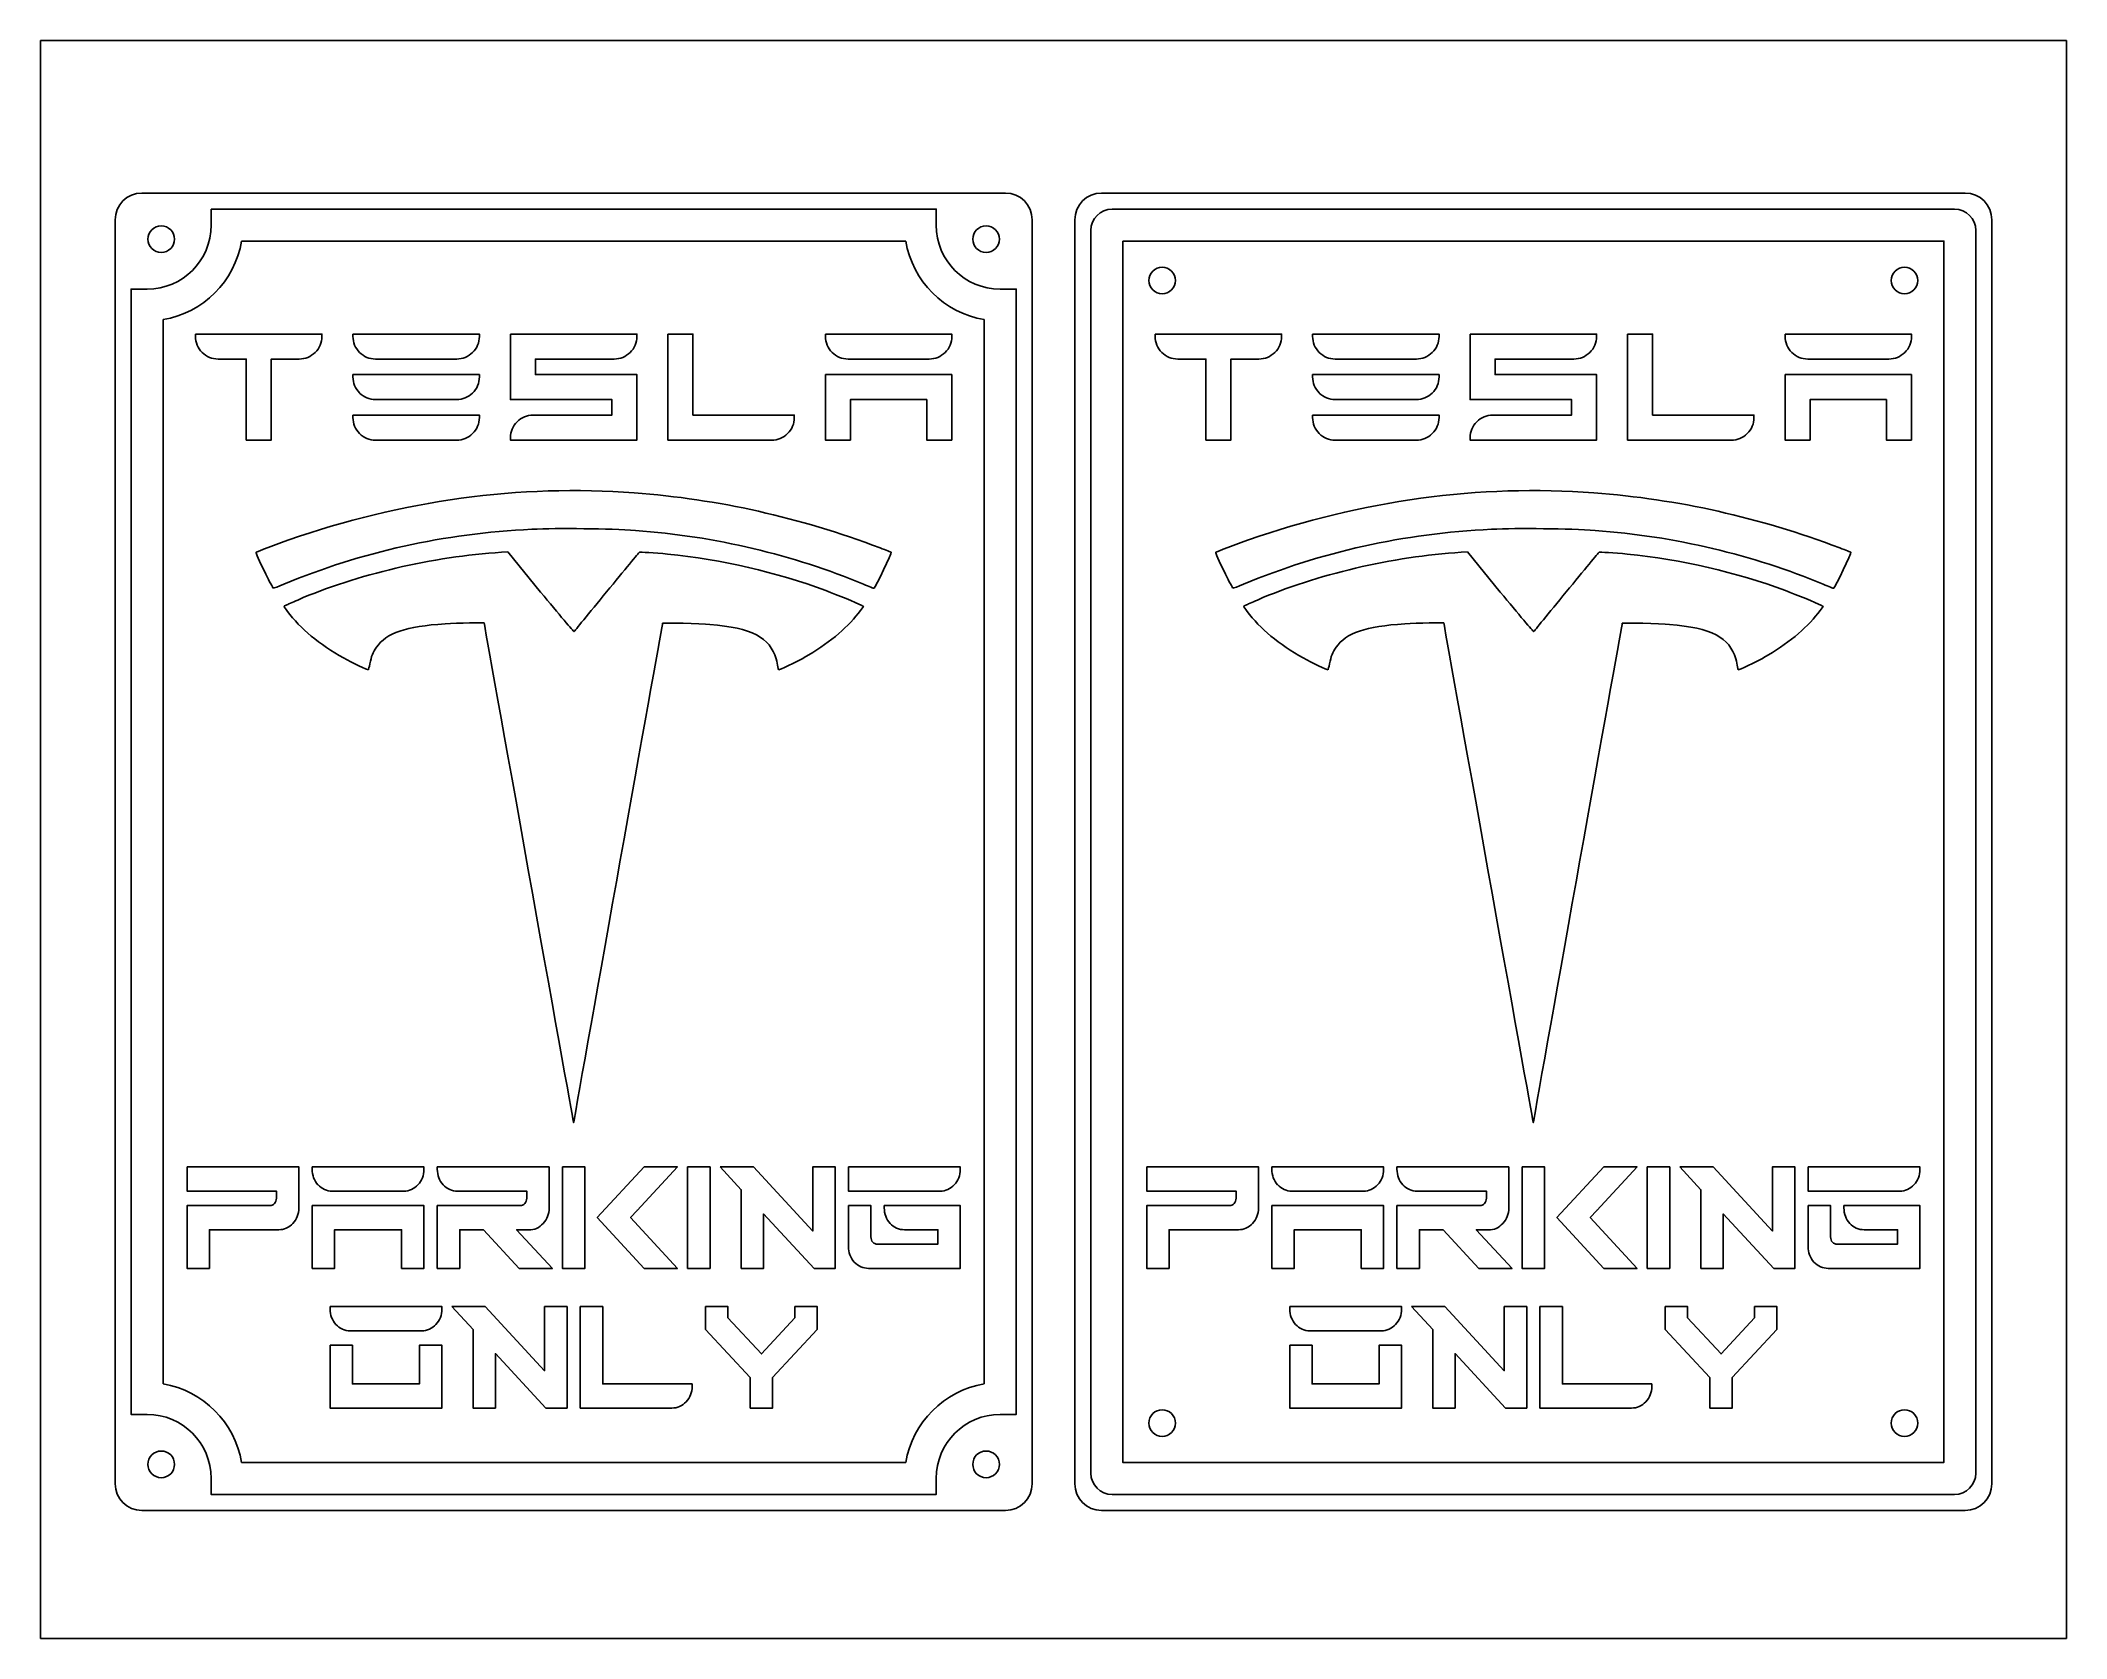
# Model space of a CAD drawing. Extents: x 0 to 380, y 0 to 300.
import ezdxf

# ---------------------------------------------------------------- set-up
doc = ezdxf.new("R2010")
doc.units = 0
doc.layers.add('Ebene_1', color=7, linetype='CONTINUOUS')

msp = doc.modelspace()

# ---------------------------------------------------------------- linework, layer by layer
at = {"layer": 'Ebene_1', "color": 7}
for points in [[(0, 299.59998), (380, 299.59998), (380, 0), (0, 0)], [(19, 271)], [(199, 271)], [(37.727929, 262.000254)], [(203, 262), (357, 262), (357, 33), (203, 33), (203, 262)], [(147.23279, 236.972657), (147.23279, 224.680653), (147.67637, 224.680653), (151.921559, 224.680653), (151.921559, 232.283883), (166.240864, 232.283883), (166.240864, 224.680653), (170.929641, 224.680653), (170.929641, 236.972657)], [(327.232809, 236.972657), (327.232809, 224.680653), (327.676389, 224.680653), (331.921578, 224.680653), (331.921578, 232.283883), (346.240883, 232.283883), (346.240883, 224.680653), (350.92966, 224.680653), (350.92966, 236.972657)], [(154.349728, 197.64819)], [(334.349727, 197.6482)], [(97.896874, 88.420422), (97.896874, 69.38765), (98.323686, 69.38765), (102.103294, 69.38765), (102.103294, 88.420422)], [(113.237042, 88.420422), (104.427402, 78.904941), (113.237042, 69.38765), (113.413764, 69.38765), (119.474142, 69.38765), (110.661176, 78.906742), (111.889918, 80.253751), (111.91325, 80.253751), (119.474125, 88.420422)], [(121.369771, 88.420422), (121.369771, 69.38765), (121.796583, 69.38765), (125.576182, 69.38765), (125.576182, 88.420422)], [(127.471828, 88.420422), (131.428158, 84.1453), (131.428158, 69.38765), (131.854969, 69.38765), (135.63624, 69.38765), (135.63624, 79.601857), (145.091088, 69.38765), (149.049086, 69.38765), (149.049086, 88.420422), (144.841003, 88.420422), (144.841003, 76.394609), (133.708925, 88.420422)], [(277.896893, 88.420422), (277.896893, 69.38765), (278.323705, 69.38765), (282.103313, 69.38765), (282.103313, 88.420422)], [(293.237061, 88.420422), (284.427421, 78.904941), (293.237061, 69.38765), (293.413783, 69.38765), (299.474161, 69.38765), (290.661195, 78.906742), (291.889937, 80.253751), (291.913269, 80.253751), (299.474144, 88.420422)], [(301.36979, 88.420422), (301.36979, 69.38765), (301.796602, 69.38765), (305.576201, 69.38765), (305.576201, 88.420422)], [(307.471847, 88.420422), (311.428177, 84.1453), (311.428177, 69.38765), (311.854988, 69.38765), (315.636259, 69.38765), (315.636259, 79.601857), (325.091107, 69.38765), (329.049105, 69.38765), (329.049105, 88.420422), (324.841022, 88.420422), (324.841022, 76.394609), (313.708944, 88.420422)], [(50.952749, 81.175766), (50.952749, 69.38765), (51.379561, 69.38765), (55.159169, 69.38765), (55.159169, 76.632323), (67.718395, 76.632323), (67.718395, 69.38765), (71.924806, 69.38765), (71.924806, 81.175766)], [(230.952768, 81.175766), (230.952768, 69.38765), (231.37958, 69.38765), (235.159188, 69.38765), (235.159188, 76.632323), (247.718414, 76.632323), (247.718414, 69.38765), (251.924825, 69.38765), (251.924825, 81.175766)], [(77.174907, 62.225828), (81.131237, 57.952507), (81.131237, 43.194857), (81.558049, 43.194857), (85.337648, 43.194857), (85.337648, 53.409065), (94.794169, 43.194857), (98.750498, 43.194857), (98.750498, 62.225828), (94.544087, 62.225828), (94.544087, 50.201816), (83.411998, 62.225828)], [(124.722566, 62.225828), (124.722566, 57.952507), (133.105389, 48.89803), (133.105389, 43.194857), (133.5322, 43.194857), (137.311804, 43.194857), (137.311804, 48.89803), (145.694624, 57.952507), (145.694624, 62.225828), (141.48821, 62.225828), (141.48821, 60.145893), (135.20943, 53.36224), (128.928984, 60.145893), (128.928984, 62.225828)], [(257.174926, 62.225828), (261.131256, 57.952507), (261.131256, 43.194857), (261.558068, 43.194857), (265.337667, 43.194857), (265.337667, 53.409065), (274.794188, 43.194857), (278.750517, 43.194857), (278.750517, 62.225828), (274.544106, 62.225828), (274.544106, 50.201816), (263.412017, 62.225828)], [(304.722585, 62.225828), (304.722585, 57.952507), (313.105408, 48.89803), (313.105408, 43.194857), (313.532219, 43.194857), (317.311823, 43.194857), (317.311823, 48.89803), (325.694643, 57.952507), (325.694643, 62.225828), (321.488229, 62.225828), (321.488229, 60.145893), (315.209449, 53.36224), (308.929003, 60.145893), (308.929003, 62.225828)], [(54.305545, 54.982973), (54.305545, 43.194857), (54.732357, 43.194857), (75.277602, 43.194857), (75.277602, 54.982973), (71.071182, 54.982973), (71.071182, 47.74011), (58.511956, 47.74011), (58.511956, 54.982973)], [(234.305564, 54.982973), (234.305564, 43.194857), (234.732376, 43.194857), (255.277621, 43.194857), (255.277621, 54.982973), (251.071201, 54.982973), (251.071201, 47.74011), (238.511975, 47.74011), (238.511975, 54.982973)]]:
    msp.add_lwpolyline(points, close=True, dxfattribs=at)
for points in [[(19, 271), (181, 271)], [(199, 271), (361, 271)], [(14, 29), (14, 266)], [(32.000113, 267.999887), (32.000113, 265.00007)], [(167.999561, 265.00007), (167.999561, 267.999887), (32.000113, 267.999887), (32.000113, 267.999887)], [(186, 266), (186, 29)], [(194, 29), (194, 266)], [(359, 268), (201, 268), (201, 268)], [(366, 266), (366, 29)], [(197, 264), (197, 31)], [(363, 31), (363, 264)], [(37.727929, 262.000254), (162.271748, 262.000254)], [(19.999813, 252.999769), (16.999996, 252.999769), (16.999996, 42.000247), (19.999813, 42.000247)], [(179.999863, 42.000247), (182.999679, 42.000247), (182.999679, 252.999769), (179.999863, 252.999769)], [(22.999629, 47.728063), (22.999629, 247.271953)], [(177.000046, 247.271953), (177.000046, 47.728063)], [(29.070832, 244.575887), (29.070832, 244.132307)], [(52.767763, 244.132307), (52.767763, 244.575887), (29.070832, 244.575887)], [(58.610459, 244.575887), (58.610459, 244.132307)], [(82.30739, 244.132224), (82.30739, 244.575803), (58.610459, 244.575887)], [(88.151816, 244.575887), (88.151816, 232.283883), (107.159889, 232.283883), (107.159889, 229.369427), (92.397005, 229.369427)], [(111.848658, 244.132307), (111.848658, 244.575887), (88.151816, 244.575887)], [(117.691434, 244.575887), (117.691434, 224.680653), (118.135013, 224.680653), (137.143087, 224.680653)], [(141.388285, 228.925847), (141.388285, 229.369427), (122.380211, 229.369427), (122.380211, 244.575887), (117.691434, 244.575887)], [(147.23279, 244.575887), (147.23279, 244.132307)], [(170.929774, 244.132224), (170.929774, 244.575803), (147.23279, 244.575887)], [(209.070851, 244.575887), (209.070851, 244.132307)], [(232.767782, 244.132307), (232.767782, 244.575887), (209.070851, 244.575887)], [(238.610478, 244.575887), (238.610478, 244.132307)], [(262.307409, 244.132224), (262.307409, 244.575803), (238.610478, 244.575887)], [(268.151835, 244.575887), (268.151835, 232.283883), (287.159908, 232.283883), (287.159908, 229.369427), (272.397024, 229.369427)], [(291.848677, 244.132307), (291.848677, 244.575887), (268.151835, 244.575887)], [(297.691453, 244.575887), (297.691453, 224.680653), (298.135032, 224.680653), (317.143106, 224.680653)], [(321.388304, 228.925847), (321.388304, 229.369427), (302.38023, 229.369427), (302.38023, 244.575887), (297.691453, 244.575887)], [(327.232809, 244.575887), (327.232809, 244.132307)], [(350.929793, 244.132224), (350.929793, 244.575803), (327.232809, 244.575887)], [(30.295875, 241.120818), (30.297649, 241.119044), (30.299423, 241.11727)], [(33.31611, 239.88703), (38.574958, 239.88703), (38.574958, 224.680653), (39.018537, 224.680653), (43.263726, 224.680653), (43.263726, 239.887113), (48.522574, 239.887113)], [(59.835502, 241.120818), (59.837276, 241.119044), (59.83905, 241.11727)], [(62.855737, 239.88703), (78.062192, 239.88703)], [(88.151816, 225.124233), (88.151816, 224.680653), (88.595395, 224.680653), (111.848658, 224.680653), (111.848658, 236.972657), (92.840584, 236.972657), (92.840584, 239.887113), (107.603469, 239.887113)], [(148.456103, 241.120818), (148.459652, 241.119044), (148.461426, 241.11727)], [(151.478112, 239.88703), (166.684577, 239.88703)], [(210.295894, 241.120818), (210.297668, 241.119044), (210.299442, 241.11727)], [(213.316129, 239.88703), (218.574977, 239.88703), (218.574977, 224.680653), (219.018556, 224.680653), (223.263745, 224.680653), (223.263745, 239.887113), (228.522593, 239.887113)], [(239.835521, 241.120818), (239.837295, 241.119044), (239.839069, 241.11727)], [(242.855756, 239.88703), (258.062211, 239.88703)], [(268.151835, 225.124233), (268.151835, 224.680653), (268.595414, 224.680653), (291.848677, 224.680653), (291.848677, 236.972657), (272.840603, 236.972657), (272.840603, 239.887113), (287.603488, 239.887113)], [(328.456122, 241.120818), (328.459671, 241.119044), (328.461445, 241.11727)], [(331.478131, 239.88703), (346.684596, 239.88703)], [(58.610459, 236.972657), (58.610459, 236.529078)], [(82.30739, 236.529042), (82.30739, 236.972622), (58.610459, 236.972657)], [(238.610478, 236.972657), (238.610478, 236.529078)], [(262.307409, 236.529042), (262.307409, 236.972622), (238.610478, 236.972657)], [(59.835502, 233.517589), (59.837276, 233.515815), (59.83905, 233.512355)], [(62.855737, 232.283847), (78.062192, 232.283847)], [(239.835521, 233.517589), (239.837295, 233.515815), (239.839069, 233.512355)], [(242.855756, 232.283847), (258.062211, 232.283847)], [(58.610459, 229.369427), (58.610459, 228.925847)], [(82.30739, 228.925811), (82.30739, 229.369391), (58.610459, 229.369427)], [(238.610478, 229.369427), (238.610478, 228.925847)], [(262.307409, 228.925811), (262.307409, 229.369391), (238.610478, 229.369427)], [(59.835502, 225.914359), (59.837276, 225.912584), (59.83905, 225.909124)], [(62.855737, 224.680617), (78.062192, 224.680617)], [(239.835521, 225.914359), (239.837295, 225.912584), (239.839069, 225.909124)], [(242.855756, 224.680617), (258.062211, 224.680617)], [(86.490652, 203.646288), (87.639869, 203.717018), (93.808383, 196.20046)], [(266.490647, 203.646285), (267.639867, 203.717015), (273.808377, 196.20047)], [(153.920028, 193.73438), (154.349138, 193.51546), (153.795628, 192.75444)], [(333.920027, 193.73439), (334.349137, 193.51547), (333.795627, 192.75445)], [(100.081386, 97.20347), (99.994686, 96.71094), (99.922046, 97.09403)], [(280.081387, 97.20348), (279.994687, 96.71095), (279.922047, 97.09404)], [(27.479853, 88.420422), (27.479853, 83.875169), (44.24549, 83.875169), (44.24549, 82.526368)], [(48.453578, 80.714754), (48.453578, 88.420422), (27.479853, 88.420422)], [(71.925019, 87.959454), (71.925019, 88.420466), (50.952749, 88.420422)], [(50.952749, 88.420422), (50.952749, 87.959419)], [(74.423987, 88.420422), (74.423987, 87.959419)], [(95.39796, 80.714745), (95.39796, 88.420413), (74.423987, 88.420422)], [(151.54826, 88.420422), (151.54826, 83.875169), (151.97507, 83.875169), (168.740711, 83.875169)], [(172.520316, 87.959419), (172.520316, 88.420422), (151.54826, 88.420422)], [(207.479872, 88.420422), (207.479872, 83.875169), (224.245509, 83.875169), (224.245509, 82.526368)], [(228.453597, 80.714754), (228.453597, 88.420422), (207.479872, 88.420422)], [(251.925038, 87.959454), (251.925038, 88.420466), (230.952768, 88.420422)], [(230.952768, 88.420422), (230.952768, 87.959419)], [(254.424006, 88.420422), (254.424006, 87.959419)], [(275.397979, 80.714745), (275.397979, 88.420413), (254.424006, 88.420422)], [(331.548279, 88.420422), (331.548279, 83.875169), (331.975089, 83.875169), (348.74073, 83.875169)], [(352.520335, 87.959419), (352.520335, 88.420422), (331.548279, 88.420422)], [(52.043121, 85.061904), (52.044895, 85.06013), (52.046669, 85.058355)], [(54.732579, 83.875214), (68.14542, 83.875214)], [(75.514349, 85.061904), (75.517898, 85.06013), (75.519672, 85.058355)], [(78.205573, 83.875214), (91.19162, 83.875214), (91.19162, 82.526404)], [(232.04314, 85.061904), (232.044914, 85.06013), (232.046688, 85.058355)], [(234.732598, 83.875214), (248.145439, 83.875214)], [(255.514368, 85.061904), (255.517917, 85.06013), (255.519691, 85.058355)], [(258.205592, 83.875214), (271.191639, 83.875214), (271.191639, 82.526404)], [(42.996743, 81.175766), (27.479853, 81.175766), (27.479853, 69.38765), (27.906665, 69.38765), (31.686273, 69.38765), (31.686273, 76.632323), (44.672302, 76.632323)], [(89.941187, 81.175802), (74.424306, 81.175802), (74.424306, 69.387694), (74.851118, 69.387694), (78.632385, 69.387694), (78.632385, 76.632359), (83.057206, 76.632359), (89.764465, 69.387694), (96.001565, 69.387694), (89.294306, 76.632359), (91.618423, 76.632359), (91.563331, 76.635907)], [(155.754768, 75.281828), (155.754768, 81.17589), (151.54826, 81.175766)], [(151.54826, 81.175766), (151.54826, 73.47189)], [(155.327902, 69.387703), (172.520353, 69.387703), (172.520353, 81.175811), (158.253887, 81.175811), (158.253887, 80.714807)], [(222.996762, 81.175766), (207.479872, 81.175766), (207.479872, 69.38765), (207.906684, 69.38765), (211.686292, 69.38765), (211.686292, 76.632323), (224.672321, 76.632323)], [(269.941206, 81.175802), (254.424325, 81.175802), (254.424325, 69.387694), (254.851137, 69.387694), (258.632404, 69.387694), (258.632404, 76.632359), (263.057225, 76.632359), (269.764484, 69.387694), (276.001584, 69.387694), (269.294325, 76.632359), (271.618442, 76.632359), (271.56335, 76.635907)], [(335.754787, 75.281828), (335.754787, 81.17589), (331.548279, 81.175766)], [(331.548279, 81.175766), (331.548279, 73.47189)], [(335.327921, 69.387703), (352.520372, 69.387703), (352.520372, 81.175811), (338.253906, 81.175811), (338.253906, 80.714807)], [(162.035214, 76.632448), (168.313993, 76.632448), (168.313993, 73.933027), (157.005188, 73.933027)], [(159.344253, 77.819103), (159.347624, 77.815554), (159.34931, 77.81378)], [(342.035233, 76.632448), (348.314012, 76.632448), (348.314012, 73.933027), (337.005207, 73.933027)], [(339.344272, 77.819103), (339.347643, 77.815554), (339.349329, 77.81378)], [(152.638627, 70.574385), (152.640313, 70.57261), (152.641998, 70.570836)], [(332.638646, 70.574385), (332.640332, 70.57261), (332.642017, 70.570836)], [(75.277815, 61.764887), (75.277815, 62.22589), (54.305545, 62.225828)], [(54.305545, 62.225828), (54.305545, 61.764825)], [(101.24967, 62.225828), (101.24967, 43.194857), (101.676482, 43.194857), (118.443796, 43.194857)], [(122.223395, 47.279098), (122.223395, 47.74011), (105.457758, 47.74011), (105.457758, 62.225828), (101.24967, 62.225828)], [(255.277834, 61.764887), (255.277834, 62.22589), (234.305564, 62.225828)], [(234.305564, 62.225828), (234.305564, 61.764825)], [(281.249689, 62.225828), (281.249689, 43.194857), (281.676501, 43.194857), (298.443815, 43.194857)], [(302.223414, 47.279098), (302.223414, 47.74011), (285.457777, 47.74011), (285.457777, 62.225828), (281.249689, 62.225828)], [(55.395908, 58.86912), (55.397682, 58.867346), (55.399456, 58.865571)], [(58.085357, 57.682439), (71.498207, 57.682439)], [(235.395927, 58.86912), (235.397701, 58.867346), (235.399475, 58.865571)], [(238.085376, 57.682439), (251.498226, 57.682439)], [(162.271748, 32.999754), (37.727929, 32.999754)], [(32.000113, 29.999935), (32.000113, 27.000142), (167.999561, 27.000142), (167.999561, 29.999935)], [(201, 27), (359, 27)], [(181, 24), (19, 24)], [(361, 24), (199, 24)]]:
    msp.add_lwpolyline(points, dxfattribs=at)
for points in [[(14, 266), (14, 268.77), (16.23, 271), (19, 271)], [(181, 271), (183.77, 271), (186, 268.77), (186, 266)], [(194, 266), (194, 268.77), (196.23, 271), (199, 271)], [(361, 271), (363.77, 271), (366, 268.77), (366, 266)], [(201, 268), (198.83589, 268), (197, 266.164111), (197, 264)], [(363, 264), (363, 266.164111), (361.16411, 268), (359, 268)], [(32.000113, 265.00007), (32.000166, 258.337045), (26.662837, 252.999716), (19.999813, 252.999769)], [(20.145835, 262.354165), (20.145835, 263.017206), (20.409227, 263.653091), (20.878068, 264.121932)], [(20.878068, 260.586398), (20.409227, 261.055239), (20.145835, 261.691124), (20.145835, 262.354165)], [(20.878068, 264.121932), (21.346909, 264.590773), (21.982794, 264.854165), (22.645835, 264.854165)], [(22.645835, 264.854165), (23.308876, 264.854165), (23.944761, 264.590773), (24.413602, 264.121932)], [(24.413602, 264.121932), (24.882443, 263.653091), (25.145835, 263.017206), (25.145835, 262.354165)], [(25.145835, 262.354165), (25.145835, 261.691124), (24.882443, 261.055239), (24.413602, 260.586398)], [(179.999863, 252.999769), (173.336837, 252.999716), (167.999508, 258.337042), (167.999561, 265.00007)], [(174.85415, 262.354165), (174.85415, 263.017206), (175.117542, 263.653091), (175.586383, 264.121932)], [(175.586383, 260.586398), (175.117542, 261.055239), (174.85415, 261.691124), (174.85415, 262.354165)], [(175.586383, 264.121932), (176.055224, 264.590773), (176.691109, 264.854165), (177.35415, 264.854165)], [(177.35415, 264.854165), (178.017191, 264.854165), (178.653076, 264.590773), (179.121917, 264.121932)], [(179.121917, 264.121932), (179.590758, 263.653091), (179.85415, 263.017206), (179.85415, 262.354165)], [(179.85415, 262.354165), (179.85415, 261.691124), (179.590758, 261.055239), (179.121917, 260.586398)], [(22.645835, 259.854165), (21.982794, 259.854165), (21.346909, 260.117557), (20.878068, 260.586398)], [(24.413602, 260.586398), (23.944761, 260.117557), (23.308876, 259.854165), (22.645835, 259.854165)], [(22.999629, 247.271953), (30.507585, 248.545964), (36.453918, 254.492297), (37.727929, 262.000254)], [(162.271748, 262.000254), (163.545759, 254.492297), (169.492092, 248.545964), (177.000046, 247.271953)], [(177.35415, 259.854165), (176.691109, 259.854165), (176.055224, 260.117557), (175.586383, 260.586398)], [(179.121917, 260.586398), (178.653076, 260.117557), (178.017191, 259.854165), (177.35415, 259.854165)], [(207.88336, 254.616669), (207.88336, 255.27971), (208.146752, 255.915595), (208.615593, 256.384436)], [(208.615593, 252.848902), (208.146752, 253.317743), (207.88336, 253.953628), (207.88336, 254.616669)], [(208.615593, 256.384436), (209.084434, 256.853277), (209.720319, 257.116669), (210.38336, 257.116669)], [(210.38336, 257.116669), (211.046401, 257.116669), (211.682286, 256.853277), (212.151127, 256.384436)], [(212.151127, 256.384436), (212.619968, 255.915595), (212.88336, 255.27971), (212.88336, 254.616669)], [(212.88336, 254.616669), (212.88336, 253.953628), (212.619968, 253.317743), (212.151127, 252.848902)], [(347.1167, 254.616669), (347.1167, 255.27971), (347.380092, 255.915595), (347.848933, 256.384436)], [(347.848933, 252.848902), (347.380092, 253.317743), (347.1167, 253.953628), (347.1167, 254.616669)], [(347.848933, 256.384436), (348.317774, 256.853277), (348.953659, 257.116669), (349.6167, 257.116669)], [(349.6167, 257.116669), (350.279741, 257.116669), (350.915626, 256.853277), (351.384467, 256.384436)], [(351.384467, 256.384436), (351.853308, 255.915595), (352.1167, 255.27971), (352.1167, 254.616669)], [(352.1167, 254.616669), (352.1167, 253.953628), (351.853308, 253.317743), (351.384467, 252.848902)], [(210.38336, 252.116669), (209.720319, 252.116669), (209.084434, 252.380061), (208.615593, 252.848902)], [(212.151127, 252.848902), (211.682286, 252.380061), (211.046401, 252.116669), (210.38336, 252.116669)], [(349.6167, 252.116669), (348.953659, 252.116669), (348.317774, 252.380061), (347.848933, 252.848902)], [(351.384467, 252.848902), (350.915626, 252.380061), (350.279741, 252.116669), (349.6167, 252.116669)], [(29.070832, 244.132307), (29.070832, 242.979667), (29.491355, 241.947082), (30.295875, 241.120818)], [(51.504608, 241.112154), (52.334297, 241.920011), (52.767763, 242.959039), (52.767763, 244.132307)], [(58.610459, 244.132307), (58.610459, 242.979667), (59.030981, 241.947082), (59.835502, 241.120818)], [(81.045956, 241.112071), (81.875654, 241.919928), (82.30739, 242.958956), (82.30739, 244.132224)], [(110.585503, 241.112154), (111.415192, 241.920012), (111.848658, 242.95904), (111.848658, 244.132307)], [(147.23279, 244.132307), (147.23279, 242.979667), (147.651583, 241.947082), (148.456103, 241.120818)], [(169.666611, 241.112071), (170.4963, 241.919929), (170.929774, 242.958957), (170.929774, 244.132224)], [(209.070851, 244.132307), (209.070851, 242.979667), (209.491374, 241.947082), (210.295894, 241.120818)], [(231.504627, 241.112154), (232.334316, 241.920011), (232.767782, 242.959039), (232.767782, 244.132307)], [(238.610478, 244.132307), (238.610478, 242.979667), (239.031, 241.947082), (239.835521, 241.120818)], [(261.045975, 241.112071), (261.875673, 241.919928), (262.307409, 242.958956), (262.307409, 244.132224)], [(290.585522, 241.112154), (291.415211, 241.920012), (291.848677, 242.95904), (291.848677, 244.132307)], [(327.232809, 244.132307), (327.232809, 242.979667), (327.651602, 241.947082), (328.456122, 241.120818)], [(349.66663, 241.112071), (350.496319, 241.919929), (350.929793, 242.958957), (350.929793, 244.132224)], [(30.299423, 241.11727), (31.108335, 240.308362), (32.145584, 239.88703), (33.31611, 239.88703)], [(48.522574, 239.887113), (49.657401, 239.887113), (50.679737, 240.308992), (51.504608, 241.112154)], [(59.83905, 241.11727), (60.647953, 240.308362), (61.685201, 239.88703), (62.855737, 239.88703)], [(78.062192, 239.88703), (79.197019, 239.88703), (80.221093, 240.308908), (81.045956, 241.112071)], [(107.603469, 239.887113), (108.738296, 239.887113), (109.760632, 240.308992), (110.585503, 241.112154)], [(148.461426, 241.11727), (149.270337, 240.308363), (150.307586, 239.88703), (151.478112, 239.88703)], [(166.684577, 239.88703), (167.819404, 239.88703), (168.841739, 240.308908), (169.666611, 241.112071)], [(210.299442, 241.11727), (211.108354, 240.308362), (212.145603, 239.88703), (213.316129, 239.88703)], [(228.522593, 239.887113), (229.65742, 239.887113), (230.679756, 240.308992), (231.504627, 241.112154)], [(239.839069, 241.11727), (240.647972, 240.308362), (241.68522, 239.88703), (242.855756, 239.88703)], [(258.062211, 239.88703), (259.197038, 239.88703), (260.221112, 240.308908), (261.045975, 241.112071)], [(287.603488, 239.887113), (288.738315, 239.887113), (289.760651, 240.308992), (290.585522, 241.112154)], [(328.461445, 241.11727), (329.270356, 240.308363), (330.307605, 239.88703), (331.478131, 239.88703)], [(346.684596, 239.88703), (347.819423, 239.88703), (348.841758, 240.308908), (349.66663, 241.112071)], [(58.610459, 236.529078), (58.610459, 235.376436), (59.030981, 234.343852), (59.835502, 233.517589)], [(81.045956, 233.508889), (81.875654, 234.316746), (82.30739, 235.355774), (82.30739, 236.529042)], [(238.610478, 236.529078), (238.610478, 235.376436), (239.031, 234.343852), (239.835521, 233.517589)], [(261.045975, 233.508889), (261.875673, 234.316746), (262.307409, 235.355774), (262.307409, 236.529042)], [(59.83905, 233.512355), (60.647953, 232.703448), (61.685201, 232.283847), (62.855737, 232.283847)], [(78.062192, 232.283847), (79.197019, 232.283847), (80.221093, 232.705726), (81.045956, 233.508889)], [(239.839069, 233.512355), (240.647972, 232.703448), (241.68522, 232.283847), (242.855756, 232.283847)], [(258.062211, 232.283847), (259.197038, 232.283847), (260.221112, 232.705726), (261.045975, 233.508889)], [(58.610459, 228.925847), (58.610459, 227.773207), (59.030981, 226.740622), (59.835502, 225.914359)], [(81.045956, 225.905658), (81.875654, 226.713515), (82.30739, 227.752543), (82.30739, 228.925811)], [(89.380318, 228.111464), (88.572826, 227.303968), (88.151816, 226.276873), (88.151816, 225.124233)], [(92.397005, 229.369427), (91.241578, 229.369427), (90.205642, 228.936788), (89.380318, 228.111464)], [(140.126851, 225.905695), (140.95654, 226.713552), (141.388285, 227.752581), (141.388285, 228.925847)], [(238.610478, 228.925847), (238.610478, 227.773207), (239.031, 226.740622), (239.835521, 225.914359)], [(261.045975, 225.905658), (261.875673, 226.713515), (262.307409, 227.752543), (262.307409, 228.925811)], [(269.380337, 228.111464), (268.572845, 227.303968), (268.151835, 226.276873), (268.151835, 225.124233)], [(272.397024, 229.369427), (271.241597, 229.369427), (270.205661, 228.936788), (269.380337, 228.111464)], [(320.12687, 225.905695), (320.956559, 226.713552), (321.388304, 227.752581), (321.388304, 228.925847)], [(59.83905, 225.909124), (60.647953, 225.100216), (61.685201, 224.680617), (62.855737, 224.680617)], [(78.062192, 224.680617), (79.197019, 224.680617), (80.221093, 225.102496), (81.045956, 225.905658)], [(137.143087, 224.680653), (138.277914, 224.680653), (139.301988, 225.102532), (140.126851, 225.905695)], [(239.839069, 225.909124), (240.647972, 225.100216), (241.68522, 224.680617), (242.855756, 224.680617)], [(258.062211, 224.680617), (259.197038, 224.680617), (260.221112, 225.102496), (261.045975, 225.905658)], [(317.143106, 224.680653), (318.277933, 224.680653), (319.302007, 225.102532), (320.12687, 225.905695)], [(46.596081, 205.973611), (67.623967, 213.363768), (90.081181, 216.426255), (111.335838, 214.802157)], [(111.335838, 214.802157), (127.233028, 213.587426), (142.215378, 210.234086), (157.466398, 204.477234)], [(226.596077, 205.973608), (247.623967, 213.363764), (270.081177, 216.42625), (291.335837, 214.802153)], [(291.335837, 214.802153), (307.233027, 213.587422), (322.215377, 210.234082), (337.466397, 204.47723)], [(40.431247, 203.644621), (40.526257, 203.739581), (44.353023, 205.1853), (46.596081, 205.973611)], [(92.170733, 207.966421), (75.575292, 207.148177), (60.307173, 203.766127), (45.63362, 197.65797)], [(111.609458, 207.744163), (106.849128, 208.089458), (96.959553, 208.202535), (92.170733, 207.966421)], [(154.349728, 197.64819), (141.277688, 203.16125), (126.426308, 206.669403), (111.609458, 207.744163)], [(220.431247, 203.644618), (220.526247, 203.739578), (224.353017, 205.185295), (226.596077, 205.973608)], [(272.170727, 207.966418), (255.575287, 207.148173), (240.307167, 203.766123), (225.633617, 197.65798)], [(291.609457, 207.74416), (286.849127, 208.089454), (276.959547, 208.202532), (272.170727, 207.966418)], [(334.349727, 197.6482), (321.277687, 203.161246), (306.426307, 206.669399), (291.609457, 207.74416)], [(42.249178, 199.55582), (40.945799, 202.185645), (40.338397, 203.551776), (40.431247, 203.644621)], [(48.237832, 194.69743), (59.273224, 199.4983), (73.617589, 202.85402), (86.490652, 203.646288)], [(106.179328, 196.22314), (109.498928, 200.26847), (112.265668, 203.60963), (112.327618, 203.647934)], [(112.327618, 203.647934), (112.456898, 203.727824), (115.217678, 203.549764), (117.629208, 203.306001)], [(117.629208, 203.306001), (127.799008, 202.278008), (138.012998, 199.92472), (147.290188, 196.47213)], [(159.574268, 203.654575), (159.698938, 203.529912), (156.649458, 197.16397), (156.340478, 196.90385)], [(157.466398, 204.477234), (158.601878, 204.048621), (159.550428, 203.678425), (159.574268, 203.654575)], [(222.249177, 199.55583), (220.945797, 202.185642), (220.338397, 203.551774), (220.431247, 203.644618)], [(228.237827, 194.69744), (239.273217, 199.49831), (253.617587, 202.854017), (266.490647, 203.646285)], [(286.179327, 196.22315), (289.498927, 200.268473), (292.265667, 203.609628), (292.327617, 203.647932)], [(292.327617, 203.647932), (292.456897, 203.727822), (295.217677, 203.549762), (297.629207, 203.305998)], [(297.629207, 203.305998), (307.799007, 202.278004), (318.012997, 199.92473), (327.290187, 196.47214)], [(339.574267, 203.654572), (339.698937, 203.529908), (336.649457, 197.16398), (336.340477, 196.90386)], [(337.466397, 204.47723), (338.601877, 204.048616), (339.550427, 203.678422), (339.574267, 203.654572)], [(43.655671, 196.9465), (43.578761, 196.9761), (42.945812, 198.15021), (42.249178, 199.55582)], [(45.63362, 197.65797), (44.622667, 197.23714), (43.732598, 196.91699), (43.655671, 196.9465)], [(156.340478, 196.90385), (156.299078, 196.86895), (155.403168, 197.2039), (154.349728, 197.64819)], [(223.655667, 196.94651), (223.578767, 196.97611), (222.945807, 198.15022), (222.249177, 199.55583)], [(225.633617, 197.65798), (224.622667, 197.23715), (223.732597, 196.917), (223.655667, 196.94651)], [(336.340477, 196.90386), (336.299077, 196.86896), (335.403167, 197.20391), (334.349727, 197.6482)], [(46.076189, 193.76573), (46.301926, 193.85913), (47.274678, 194.27841), (48.237832, 194.69743)], [(93.808383, 196.20046), (97.201056, 192.06635), (100.014436, 188.72531), (100.060296, 188.77593)], [(100.060296, 188.77593), (100.106096, 188.82643), (102.859748, 192.1778), (106.179328, 196.22314)], [(147.290188, 196.47213), (149.479648, 195.6573), (153.001508, 194.20297), (153.920028, 193.73438)], [(226.076187, 193.76574), (226.301927, 193.85914), (227.274677, 194.27842), (228.237827, 194.69744)], [(273.808377, 196.20047), (277.201057, 192.06636), (280.014437, 188.72532), (280.060297, 188.77594)], [(280.060297, 188.77594), (280.106097, 188.82644), (282.859747, 192.17781), (286.179327, 196.22315)], [(327.290187, 196.47214), (329.479647, 195.65731), (333.001507, 194.20298), (333.920027, 193.73439)], [(45.665762, 193.50975), (45.665762, 193.55715), (45.850459, 193.67231), (46.076189, 193.76573)], [(46.314329, 192.56292), (45.957611, 193.03632), (45.665762, 193.4624), (45.665762, 193.50975)], [(56.857951, 183.83298), (52.311623, 186.38537), (48.742395, 189.34063), (46.314329, 192.56292)], [(75.873999, 190.22712), (68.573999, 189.79178), (64.819407, 188.51342), (63.004714, 185.84539)], [(83.207151, 190.41255), (83.207151, 190.49675), (78.327003, 190.37345), (75.873999, 190.22712)], [(99.922046, 97.09403), (99.730025, 98.10674), (83.207151, 190.35322), (83.207151, 190.41255)], [(116.688148, 190.36262), (116.642648, 190.31272), (102.967458, 113.59915), (100.081386, 97.20347)], [(125.564348, 190.13019), (123.861048, 190.27473), (116.777148, 190.46023), (116.688148, 190.36262)], [(137.967528, 183.66614), (136.809258, 187.68278), (133.386978, 189.46635), (125.564348, 190.13019)], [(153.795628, 192.75444), (151.644528, 189.79695), (148.272268, 186.89057), (144.096068, 184.39487)], [(225.665757, 193.50976), (225.665757, 193.55716), (225.850457, 193.67232), (226.076187, 193.76574)], [(226.314327, 192.56293), (225.957607, 193.03633), (225.665757, 193.46241), (225.665757, 193.50976)], [(236.857947, 183.83299), (232.311617, 186.38538), (228.742387, 189.34064), (226.314327, 192.56293)], [(255.873997, 190.22713), (248.573997, 189.79179), (244.819407, 188.51343), (243.004707, 185.8454)], [(263.207147, 190.41256), (263.207147, 190.49676), (258.326997, 190.37346), (255.873997, 190.22713)], [(279.922047, 97.09404), (279.730027, 98.10675), (263.207147, 190.35323), (263.207147, 190.41256)], [(296.688147, 190.36263), (296.642647, 190.31273), (282.967457, 113.59916), (280.081387, 97.20348)], [(305.564347, 190.1302), (303.861047, 190.27474), (296.777147, 190.46024), (296.688147, 190.36263)], [(317.967527, 183.66615), (316.809257, 187.68279), (313.386977, 189.46636), (305.564347, 190.1302)], [(333.795627, 192.75445), (331.644527, 189.79696), (328.272267, 186.89058), (324.096067, 184.39488)], [(61.500535, 181.62701), (61.411675, 181.53811), (58.377939, 182.97963), (56.857951, 183.83298)], [(61.764315, 182.731), (61.645684, 182.15024), (61.526973, 181.65345), (61.500535, 181.62701)], [(63.004714, 185.84539), (62.335645, 184.86171), (62.056332, 184.16031), (61.764315, 182.731)], [(138.313298, 182.16019), (138.270198, 182.4784), (138.114618, 183.15608), (137.967528, 183.66614)], [(144.096068, 184.39487), (142.947528, 183.7085), (139.145478, 181.8002), (138.627078, 181.64989)], [(241.500527, 181.62702), (241.411627, 181.53812), (238.377937, 182.97964), (236.857947, 183.83299)], [(241.764317, 182.73101), (241.645677, 182.15025), (241.526967, 181.65346), (241.500527, 181.62702)], [(243.004707, 185.8454), (242.335637, 184.86172), (242.056327, 184.16032), (241.764317, 182.73101)], [(318.313297, 182.1602), (318.270197, 182.47841), (318.114617, 183.15609), (317.967527, 183.66615)], [(324.096067, 184.39488), (322.947527, 183.70851), (319.145477, 181.80021), (318.627077, 181.6499)], [(138.627078, 181.64989), (138.413148, 181.58779), (138.384468, 181.63439), (138.313298, 182.16019)], [(318.627077, 181.6499), (318.413147, 181.5878), (318.384467, 181.6344), (318.313297, 182.1602)], [(50.952749, 87.959419), (50.952749, 86.852351), (51.327734, 85.855494), (52.043121, 85.061904)], [(70.801317, 85.052953), (71.539327, 85.82911), (71.925019, 86.832673), (71.925019, 87.959454)], [(74.423987, 87.959419), (74.423987, 86.852351), (74.798971, 85.855494), (75.514349, 85.061904)], [(171.396604, 85.052908), (172.134613, 85.829075), (172.520316, 86.832629), (172.520316, 87.959419)], [(230.952768, 87.959419), (230.952768, 86.852351), (231.327753, 85.855494), (232.04314, 85.061904)], [(250.801336, 85.052953), (251.539346, 85.82911), (251.925038, 86.832673), (251.925038, 87.959454)], [(254.424006, 87.959419), (254.424006, 86.852351), (254.79899, 85.855494), (255.514368, 85.061904)], [(351.396623, 85.052908), (352.134632, 85.829075), (352.520335, 86.832629), (352.520335, 87.959419)], [(52.046669, 85.058355), (52.766271, 84.281107), (53.692012, 83.875214), (54.732579, 83.875214)], [(68.14542, 83.875214), (69.154812, 83.875214), (70.067947, 84.281665), (70.801317, 85.052953)], [(75.519672, 85.058355), (76.239265, 84.281107), (77.165006, 83.875222), (78.205573, 83.875214)], [(168.740711, 83.875169), (169.750099, 83.875169), (170.663234, 84.281639), (171.396604, 85.052908)], [(232.046688, 85.058355), (232.76629, 84.281107), (233.692031, 83.875214), (234.732598, 83.875214)], [(248.145439, 83.875214), (249.154831, 83.875214), (250.067966, 84.281665), (250.801336, 85.052953)], [(255.519691, 85.058355), (256.239284, 84.281107), (257.165025, 83.875222), (258.205592, 83.875214)], [(348.74073, 83.875169), (349.750118, 83.875169), (350.663253, 84.281639), (351.396623, 85.052908)], [(43.875376, 81.557528), (43.615864, 81.294246), (43.349797, 81.175766), (42.996743, 81.175766)], [(44.24549, 82.526368), (44.24549, 82.127963), (44.131863, 81.836957), (43.875376, 81.557528)], [(47.328199, 77.810045), (48.0662, 78.586211), (48.453578, 79.587964), (48.453578, 80.714754)], [(90.81982, 81.557573), (90.560309, 81.294291), (90.29425, 81.175802), (89.941187, 81.175802)], [(91.19162, 82.526404), (91.19162, 82.128007), (91.076316, 81.837001), (90.81982, 81.557573)], [(94.272581, 77.810036), (95.010591, 78.586202), (95.39796, 79.587956), (95.39796, 80.714745)], [(158.253887, 80.714807), (158.253887, 79.607739), (158.628876, 78.612684), (159.344253, 77.819103)], [(223.875395, 81.557528), (223.615883, 81.294246), (223.349816, 81.175766), (222.996762, 81.175766)], [(224.245509, 82.526368), (224.245509, 82.127963), (224.131882, 81.836957), (223.875395, 81.557528)], [(227.328218, 77.810045), (228.066219, 78.586211), (228.453597, 79.587964), (228.453597, 80.714754)], [(270.819839, 81.557573), (270.560328, 81.294291), (270.294269, 81.175802), (269.941206, 81.175802)], [(271.191639, 82.526404), (271.191639, 82.128007), (271.076335, 81.837001), (270.819839, 81.557573)], [(274.2726, 77.810036), (275.01061, 78.586202), (275.397979, 79.587956), (275.397979, 80.714745)], [(338.253906, 80.714807), (338.253906, 79.607739), (338.628895, 78.612684), (339.344272, 77.819103)], [(44.672302, 76.632323), (45.681694, 76.632323), (46.594829, 77.038775), (47.328199, 77.810045)], [(91.563331, 76.635907), (92.630175, 76.486545), (93.556245, 77.056678), (94.272581, 77.810036)], [(159.34931, 77.81378), (160.068909, 77.036531), (160.994647, 76.632448), (162.035214, 76.632448)], [(224.672321, 76.632323), (225.681713, 76.632323), (226.594848, 77.038775), (227.328218, 77.810045)], [(271.56335, 76.635907), (272.630194, 76.486545), (273.556264, 77.056678), (274.2726, 77.810036)], [(339.349329, 77.81378), (340.068928, 77.036531), (340.994666, 76.632448), (342.035233, 76.632448)], [(151.54826, 73.47189), (151.54826, 72.364831), (151.923248, 71.367966), (152.638627, 70.574385)], [(156.106553, 74.309386), (155.867131, 74.586064), (155.754768, 74.879333), (155.754768, 75.281828)], [(157.005188, 73.933027), (156.633977, 73.933027), (156.361861, 74.052864), (156.106553, 74.309386)], [(331.548279, 73.47189), (331.548279, 72.364831), (331.923267, 71.367966), (332.638646, 70.574385)], [(336.106572, 74.309386), (335.86715, 74.586064), (335.754787, 74.879333), (335.754787, 75.281828)], [(337.005207, 73.933027), (336.633996, 73.933027), (336.36188, 74.052864), (336.106572, 74.309386)], [(152.641998, 70.570836), (153.361598, 69.793578), (154.287336, 69.387703), (155.327902, 69.387703)], [(332.642017, 70.570836), (333.361617, 69.793578), (334.287355, 69.387703), (335.327921, 69.387703)], [(54.305545, 61.764825), (54.305545, 60.657757), (54.680538, 59.662693), (55.395908, 58.86912)], [(74.154095, 58.860178), (74.892105, 59.636326), (75.277815, 60.638097), (75.277815, 61.764887)], [(234.305564, 61.764825), (234.305564, 60.657757), (234.680557, 59.662693), (235.395927, 58.86912)], [(254.154114, 58.860178), (254.892124, 59.636326), (255.277834, 60.638097), (255.277834, 61.764887)], [(55.399456, 58.865571), (56.119058, 58.088323), (57.044799, 57.682439), (58.085357, 57.682439)], [(71.498207, 57.682439), (72.50759, 57.682439), (73.420725, 58.088882), (74.154095, 58.860178)], [(235.399475, 58.865571), (236.119077, 58.088323), (237.044818, 57.682439), (238.085376, 57.682439)], [(251.498226, 57.682439), (252.507609, 57.682439), (253.420744, 58.088882), (254.154114, 58.860178)], [(37.727929, 32.999754), (36.453923, 40.507722), (30.507588, 46.454049), (22.999629, 47.728063)], [(121.098016, 44.372596), (121.836017, 45.148754), (122.223395, 46.152317), (122.223395, 47.279098)], [(177.000046, 47.728063), (169.492089, 46.454052), (163.545753, 40.507722), (162.271748, 32.999754)], [(301.098035, 44.372596), (301.836036, 45.148754), (302.223414, 46.152317), (302.223414, 47.279098)], [(19.999813, 42.000247), (26.662843, 42.0003), (32.000171, 36.662977), (32.000113, 29.999935)], [(118.443796, 43.194857), (119.45317, 43.194857), (120.364646, 43.601309), (121.098016, 44.372596)], [(167.999561, 29.999935), (167.999506, 36.662977), (173.336834, 42.0003), (179.999863, 42.000247)], [(207.88336, 40.3833), (207.88336, 41.046341), (208.146752, 41.682226), (208.615593, 42.151067)], [(208.615593, 42.151067), (209.084434, 42.619908), (209.720319, 42.8833), (210.38336, 42.8833)], [(210.38336, 42.8833), (211.046401, 42.8833), (211.682286, 42.619908), (212.151127, 42.151067)], [(212.151127, 42.151067), (212.619968, 41.682226), (212.88336, 41.046341), (212.88336, 40.3833)], [(298.443815, 43.194857), (299.453189, 43.194857), (300.364665, 43.601309), (301.098035, 44.372596)], [(347.1167, 40.3833), (347.1167, 41.046341), (347.380092, 41.682226), (347.848933, 42.151067)], [(347.848933, 42.151067), (348.317774, 42.619908), (348.953659, 42.8833), (349.6167, 42.8833)], [(349.6167, 42.8833), (350.279741, 42.8833), (350.915626, 42.619908), (351.384467, 42.151067)], [(351.384467, 42.151067), (351.853308, 41.682226), (352.1167, 41.046341), (352.1167, 40.3833)], [(208.615593, 38.615533), (208.146752, 39.084374), (207.88336, 39.720259), (207.88336, 40.3833)], [(210.38336, 37.8833), (209.720319, 37.8833), (209.084434, 38.146692), (208.615593, 38.615533)], [(212.151127, 38.615533), (211.682286, 38.146692), (211.046401, 37.8833), (210.38336, 37.8833)], [(212.88336, 40.3833), (212.88336, 39.720259), (212.619968, 39.084374), (212.151127, 38.615533)], [(347.848933, 38.615533), (347.380092, 39.084374), (347.1167, 39.720259), (347.1167, 40.3833)], [(349.6167, 37.8833), (348.953659, 37.8833), (348.317774, 38.146692), (347.848933, 38.615533)], [(351.384467, 38.615533), (350.915626, 38.146692), (350.279741, 37.8833), (349.6167, 37.8833)], [(352.1167, 40.3833), (352.1167, 39.720259), (351.853308, 39.084374), (351.384467, 38.615533)], [(20.145835, 32.64585), (20.145835, 33.308891), (20.409227, 33.944776), (20.878068, 34.413617)], [(20.878068, 34.413617), (21.346909, 34.882458), (21.982794, 35.14585), (22.645835, 35.14585)], [(22.645835, 35.14585), (23.308876, 35.14585), (23.944761, 34.882458), (24.413602, 34.413617)], [(24.413602, 34.413617), (24.882443, 33.944776), (25.145835, 33.308891), (25.145835, 32.64585)], [(174.85415, 32.64585), (174.85415, 33.308891), (175.117542, 33.944776), (175.586383, 34.413617)], [(175.586383, 34.413617), (176.055224, 34.882458), (176.691109, 35.14585), (177.35415, 35.14585)], [(177.35415, 35.14585), (178.017191, 35.14585), (178.653076, 34.882458), (179.121917, 34.413617)], [(179.121917, 34.413617), (179.590758, 33.944776), (179.85415, 33.308891), (179.85415, 32.64585)], [(20.878068, 30.878083), (20.409227, 31.346924), (20.145835, 31.982809), (20.145835, 32.64585)], [(22.645835, 30.14585), (21.982794, 30.14585), (21.346909, 30.409242), (20.878068, 30.878083)], [(24.413602, 30.878083), (23.944761, 30.409242), (23.308876, 30.14585), (22.645835, 30.14585)], [(25.145835, 32.64585), (25.145835, 31.982809), (24.882443, 31.346924), (24.413602, 30.878083)], [(175.586383, 30.878083), (175.117542, 31.346924), (174.85415, 31.982809), (174.85415, 32.64585)], [(177.35415, 30.14585), (176.691109, 30.14585), (176.055224, 30.409242), (175.586383, 30.878083)], [(179.121917, 30.878083), (178.653076, 30.409242), (178.017191, 30.14585), (177.35415, 30.14585)], [(179.85415, 32.64585), (179.85415, 31.982809), (179.590758, 31.346924), (179.121917, 30.878083)], [(197, 31), (197, 28.83589), (198.83589, 27), (201, 27)], [(359, 27), (361.16411, 27), (363, 28.83589), (363, 31)], [(19, 24), (16.23, 24), (14, 26.23), (14, 29)], [(186, 29), (186, 26.23), (183.77, 24), (181, 24)], [(199, 24), (196.23, 24), (194, 26.23), (194, 29)], [(366, 29), (366, 26.23), (363.77, 24), (361, 24)]]:
    msp.add_open_spline(points, degree=3, dxfattribs=at)

doc.saveas('drawing.dxf')
